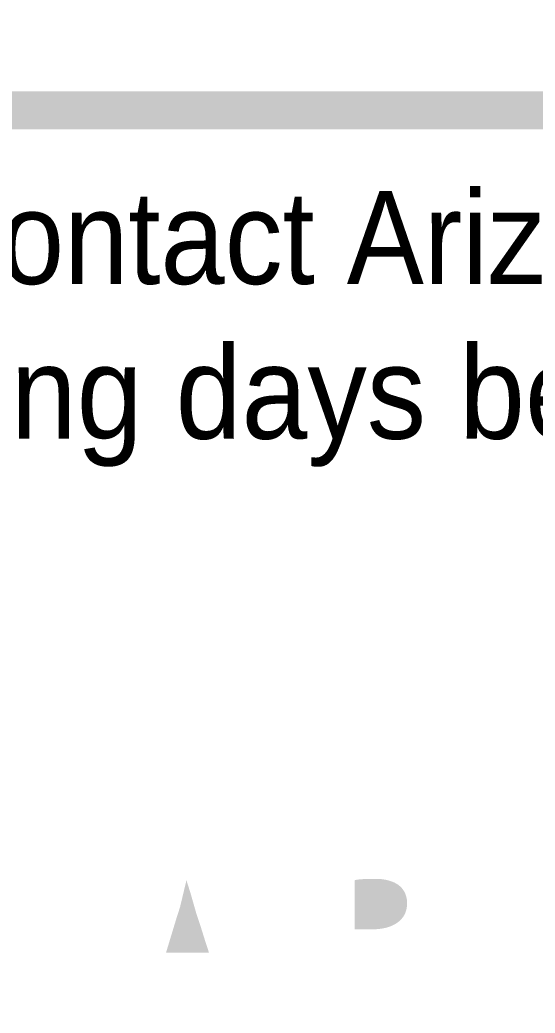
# Model space of a CAD drawing. Header units: feet. Extents: x 715168 to 716636, y 927703 to 928239.
# Drawn here: x 716027.62 to 716037.27, y 927840.76 to 927859.36 of the extents above; entities that cross this region are included whole.
import ezdxf
from ezdxf.enums import TextEntityAlignment as Align

# ---------------------------------------------------------------- set-up
doc = ezdxf.new("R2010")
doc.units = ezdxf.units.FT
doc.header["$MEASUREMENT"] = 0
doc.layers.add('56', color=92, linetype='Continuous', lineweight=0)
doc.layers.add('62', color=7, linetype='Continuous', lineweight=0)
doc.styles.add('Style-Swis721 BlkCn BT', font='swissck.ttf')

# ---------------------------------------------------------------- blocks, each defined once
blk = doc.blocks.new('Blue Stake')
h = blk.add_hatch(color=256)
h.paths.add_polyline_path([(-32.727, -10.376, 0.414214), (-26.496, -16.607), (26.464, -16.607, 0.414214), (32.695, -10.376), (32.695, 10.459, 0.414214), (26.464, 16.69), (-26.496, 16.69, 0.414214), (-32.727, 10.459)])
h.paths.add_polyline_path([(-31.777, 10.438, -0.414214), (-26.475, 15.741), (26.441, 15.741, -0.414214), (31.744, 10.438), (31.744, -10.355, -0.414214), (26.441, -15.658), (-26.475, -15.658, -0.414214), (-31.777, -10.355)], flags=16)
h = blk.add_hatch(color=256)
edge = h.paths.add_edge_path()
edge.add_spline(control_points=[(-12.056, -4.236), (-12.054, -4.236), (-11.586, -4.236), (-11.565, -4.235), (-11.558, -4.235), (-11.508, -4.232), (-11.474, -4.23), (-11.44, -4.226), (-11.41, -4.222), (-11.386, -4.219), (-11.358, -4.214), (-11.342, -4.211), (-11.313, -4.205), (-11.289, -4.201), (-11.254, -4.191), (-11.216, -4.18), (-11.192, -4.171), (-11.171, -4.165), (-11.148, -4.154), (-11.129, -4.147), (-11.114, -4.14), (-11.094, -4.131), (-11.079, -4.123), (-11.065, -4.115), (-11.049, -4.106), (-11.033, -4.098), (-11.02, -4.089), (-11.009, -4.081), (-10.995, -4.073), (-10.98, -4.062), (-10.953, -4.041), (-10.934, -4.024), (-10.922, -4.013), (-10.907, -3.997), (-10.886, -3.974), (-10.875, -3.962), (-10.863, -3.945), (-10.852, -3.932), (-10.838, -3.912), (-10.821, -3.883), (-10.806, -3.853), (-10.791, -3.822), (-10.78, -3.79), (-10.769, -3.754), (-10.762, -3.721), (-10.756, -3.686), (-10.751, -3.653), (-10.749, -3.626), (-10.75, -3.606), (-10.749, -3.588), (-10.749, -3.574), (-10.749, -3.554), (-10.75, -3.542), (-10.75, -3.538)], knot_values=[0, 0, 0, 0, 0.019802, 0.039604, 0.059406, 0.079208, 0.09901, 0.118812, 0.138614, 0.158416, 0.178218, 0.19802, 0.217822, 0.237624, 0.257426, 0.277228, 0.29703, 0.316832, 0.336634, 0.356436, 0.376238, 0.39604, 0.415842, 0.435644, 0.455446, 0.475248, 0.49505, 0.514851, 0.534653, 0.554455, 0.574257, 0.594059, 0.613861, 0.633663, 0.653465, 0.673267, 0.693069, 0.712871, 0.732673, 0.752475, 0.772277, 0.792079, 0.811881, 0.831683, 0.851485, 0.871287, 0.891089, 0.910891, 0.930693, 0.950495, 0.970297, 0.990099, 1, 1, 1, 1], degree=3, periodic=0)
edge.add_spline(control_points=[(-10.75, -3.538), (-10.751, -3.534), (-10.752, -3.522), (-10.754, -3.5), (-10.756, -3.482), (-10.763, -3.45), (-10.771, -3.414), (-10.782, -3.377), (-10.79, -3.359), (-10.796, -3.341), (-10.806, -3.32), (-10.817, -3.298), (-10.827, -3.28), (-10.839, -3.263), (-10.847, -3.25), (-10.858, -3.235), (-10.868, -3.223), (-10.878, -3.21), (-10.895, -3.192), (-10.909, -3.178), (-10.927, -3.16), (-10.947, -3.144), (-10.971, -3.125), (-10.994, -3.11), (-11.019, -3.094), (-11.047, -3.079), (-11.072, -3.066), (-11.089, -3.059), (-11.111, -3.05), (-11.137, -3.04), (-11.167, -3.029), (-11.175, -3.027), (-11.212, -3.016), (-11.244, -3.007), (-11.275, -3.001), (-11.309, -2.994), (-11.363, -2.986), (-11.421, -2.979), (-11.474, -2.977), (-11.521, -2.976), (-11.604, -2.975), (-11.717, -2.977), (-11.757, -2.978), (-11.803, -2.98), (-11.841, -2.982), (-11.88, -2.985), (-11.918, -2.987), (-11.948, -2.99), (-11.971, -2.994), (-11.971, -2.994), (-11.994, -2.997), (-12.019, -3.001), (-12.036, -3.003), (-12.055, -3.009)], knot_values=[0, 0, 0, 0, 0.009901, 0.029703, 0.049505, 0.069307, 0.089109, 0.108911, 0.128713, 0.148515, 0.168317, 0.188119, 0.207921, 0.227723, 0.247525, 0.267327, 0.287129, 0.306931, 0.326733, 0.346535, 0.366337, 0.386139, 0.405941, 0.425743, 0.445545, 0.465347, 0.485149, 0.50495, 0.524752, 0.544554, 0.564356, 0.584158, 0.60396, 0.623762, 0.643564, 0.663366, 0.683168, 0.70297, 0.722772, 0.742574, 0.762376, 0.782178, 0.80198, 0.821782, 0.841584, 0.861386, 0.881188, 0.90099, 0.920792, 0.940594, 0.960396, 0.980198, 1, 1, 1, 1], degree=3, periodic=0)
edge.add_spline(control_points=[(-12.055, -3.009), (-12.055, -3.024), (-12.055, -4.192), (-12.055, -4.217), (-12.056, -4.236)], knot_values=[0, 0, 0, 0, 0.5, 1, 1, 1, 1], degree=3, periodic=0)
at = {"extrusion": (0, 0, -1)}
blk.add_hatch(color=256, dxfattribs=at).paths.add_polyline_path([(15.696, -4.82), (15.799, -4.502), (15.897, -4.189), (16.018, -3.821), (16.16, -3.325), (16.259, -3.011), (16.343, -3.362), (16.42, -3.684), (16.504, -3.945), (16.769, -4.819)])
at = {"style": 'Style-Swis721 BlkCn BT'}
for s, width, p in [('Contact Arizona 811 at least two full', 1.085714, (0.016, 11.88)), ('working days before you begin excavation', 1.114286, (0.018, 8.015))]:
    blk.add_text(s, height=2.31992, dxfattribs=dict(at, width=width)).set_placement(p, align=Align.CENTER)

msp = doc.modelspace()

# ---------------------------------------------------------------- linework, layer by layer
at = {"layer": '56', "color": 92, "linetype": 'Continuous', "lineweight": 0}
msp.add_3dface([(715956.36, 927778.925), (716636.36, 927778.925), (716636.36, 928218.925), (715956.36, 928218.925)], dxfattribs=at)
at = {"layer": '62', "color": 7, "linetype": 'Continuous', "lineweight": 100}
msp.add_3dface([(715986.36, 928208.925), (716626.36, 928208.925), (716626.36, 927788.925), (715986.36, 927788.925)], dxfattribs=at)

# ---------------------------------------------------------------- block references
at = {"xscale": 0.75, "yscale": 0.75, "zscale": 0.75, "rotation": 359.999999999998}
msp.add_blockref('Blue Stake', (716042.936, 927845.507), dxfattribs=at)

doc.saveas('drawing.dxf')
